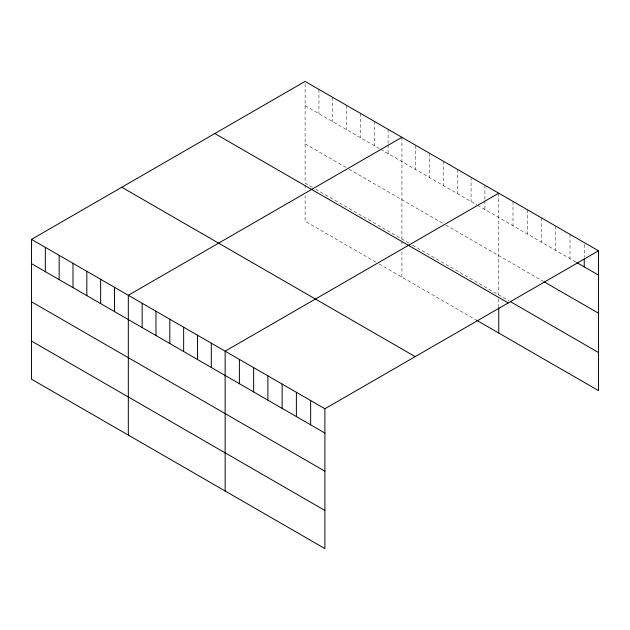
<?xml version="1.0" encoding="UTF-8"?>
<svg xmlns="http://www.w3.org/2000/svg" width="630" height="630" viewBox="0 0 630 630"><rect width="100%" height="100%" fill="white"/><g stroke="black" fill="none" stroke-linecap="round" stroke-linejoin="round"><path stroke-width="0.47" stroke-dasharray="3.15 2.36" d="M305.101 105.706L379.961 148.924M380.772 149.389L476.776 204.821M477.595 205.286L575.867 262.025M305.101 143.829L346.602 167.785M349.036 169.194L443.418 223.681M445.859 225.091L543.17 281.279M312.425 187.338L305.101 183.109L305.101 81.412M315.677 189.213L409.248 243.235M412.5 245.117L508.804 300.715M375.889 262.104L305.101 221.232L305.101 195.82M379.142 263.978L475.965 319.882M584.246 244.519L584.246 257.15M570 234.344L570 258.639M555.747 226.123L555.747 250.409M541.501 217.893L541.501 242.188M527.247 209.664L527.247 233.958M512.993 201.435L512.993 225.729M498.747 193.205L498.747 294.911M498.747 298.817L498.747 306.637M484.911 185.22L484.911 199.797M484.911 200.773L484.911 209.514M471.083 177.235L471.083 201.529M457.254 169.249L457.254 193.544M443.418 161.264L443.418 185.559M429.589 153.279L429.589 177.573M415.753 145.294L415.753 169.588M401.924 137.309L401.924 239.006M401.924 240.967L401.924 246.826M401.924 251.716L401.924 277.137M388.096 129.323L388.096 143.9M388.096 144.869L388.096 153.618M374.259 121.338L374.259 145.632M360.431 113.353L360.431 137.647M346.602 105.368L346.602 129.662M332.766 97.382L332.766 121.677M318.938 89.397L318.938 113.691M305.101 185.062L305.101 190.929"/><path stroke-width="0.94" d="M31.5 239.376L324.899 408.768L324.899 548.588L31.5 379.197L31.5 239.376L305.101 81.412L598.5 250.803L598.5 390.624L476.776 320.347M401.924 137.309L128.323 295.273L128.323 435.094M498.747 193.205L225.138 351.17L225.138 490.998M324.899 408.768L598.5 250.803M576.702 262.513L598.5 275.097M544.013 281.76L598.5 313.22M510.481 301.683L598.5 352.501M214.814 133.536L508.213 302.928M121.787 187.244L415.186 356.635M31.5 263.671L324.899 433.062M31.5 301.794L324.899 471.185M31.5 341.074L324.899 510.465M584.246 259.095L584.246 266.868M498.747 307.613L498.747 333.034M310.645 400.538L310.645 424.833M296.391 392.309L296.391 416.603M282.145 384.079L282.145 408.374M267.892 375.858L267.892 400.152M253.646 367.629L253.646 391.923M239.392 359.399L239.392 383.694M211.31 343.185L211.31 367.479M197.481 335.199L197.481 359.494M183.645 327.214L183.645 351.509M169.816 319.229L169.816 343.523M155.98 311.244L155.98 335.538M142.152 303.258L142.152 327.553M114.487 287.288L114.487 311.582M100.658 279.303L100.658 303.597M86.83 271.317L86.83 295.612M72.993 263.332L72.993 287.627M59.165 255.347L59.165 279.641M45.328 247.362L45.328 271.656"/></g></svg>
